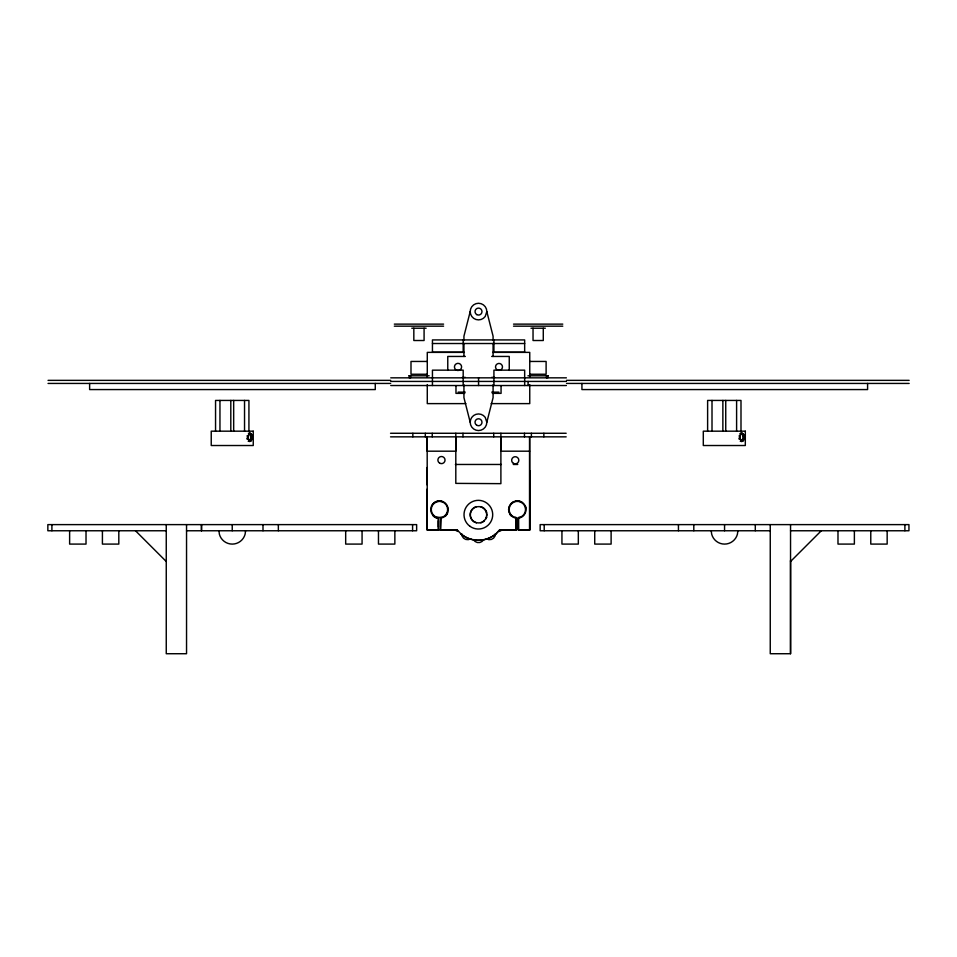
<?xml version="1.0" encoding="UTF-8"?>
<svg xmlns="http://www.w3.org/2000/svg" width="957" height="957" viewBox="0 0 957 957"><rect width="100%" height="100%" fill="white"/><g stroke="black" fill="none" stroke-linecap="round" stroke-linejoin="round"><path stroke-width="1.44" d="M438.426 526.876L438.426 520.787M455.807 436.847L455.807 451.19L427.157 451.19L427.157 436.847L427.277 530.082L438.545 530.082M500.894 436.847L500.894 451.19L529.628 451.19M460.963 533.874A26.963 26.963 0 0 0 495.882 533.874L499.506 529.987L516.302 529.987L516.302 518.132L515.476 518.06A8.709 8.709 0 0 1 509.973 504.901A8.709 8.709 0 0 1 524.221 504.219A8.709 8.709 0 0 1 519.986 517.845L518.359 518.144L518.359 529.987L529.628 529.987L529.628 436.847L529.628 529.987M770.253 524.615L770.253 653.727L790.542 653.727L790.542 560.24M69.622 531.302L69.622 544.09L86.022 544.09L86.022 530.764M102.423 530.764L102.411 544.09L118.812 544.09L118.812 531.302M837.985 531.302L837.985 544.09L854.374 544.09L854.386 530.764M870.774 530.764L870.774 544.09L887.163 544.09L887.163 531.302M516.457 518.407L516.421 530.082L499.59 530.082L495.965 533.97M250.794 438.641L250.387 434.622L248.449 433.306C253.593 431.583 253.378 443.534 248.186 441.201L250.878 440.998L251.93 438.641L250.794 438.641L249.251 441.344M740.515 433.306C745.659 431.595 745.431 443.522 740.251 441.201L741.316 441.344C743.601 439.562 743.685 434.705 741.041 433.234L740 433.653M245.578 530.764L245.112 534.209A13.314 13.314 0 0 1 219.38 534.209L218.95 530.764M486.838 515.679L486.838 513.765M737.871 530.764L737.416 534.209A13.314 13.314 0 0 1 711.685 534.209L711.218 530.764M486.826 311.587L485.235 316.468A8.314 8.314 0 0 1 471.789 316.468A8.314 8.314 0 0 1 475.94 303.68A8.314 8.314 0 0 1 486.826 311.587L493.082 336.182L493.082 340.525M249.574 433.306L247.923 437.05L249.31 441.201M470.198 311.587L463.942 336.182L463.942 340.525M486.826 422.252L485.235 417.36A8.314 8.314 0 0 0 471.789 417.36A8.314 8.314 0 0 0 475.94 430.148A8.314 8.314 0 0 0 486.826 422.252L493.082 397.657L493.082 384.63M250.543 433.234L248.772 434.239L248.054 436.009L246.906 436.009M486.048 518.419L486.682 516.9A8.398 8.398 0 0 1 485.833 518.921M741.627 433.306C737.261 435.303 742.285 445.818 743.996 438.641L742.847 438.641M742.596 433.234L740.838 434.239L740.108 436.009L738.971 436.009M790.542 561.508L821.285 530.764M519.639 517.414L518.359 517.605L518.359 529.987L518.335 517.689A8.194 8.194 0 0 0 524.316 505.26A8.194 8.194 0 0 0 510.524 504.985A8.194 8.194 0 0 0 516.002 517.641L516.302 517.641M441.763 517.414L436.954 517.354M519.292 518.299L518.431 518.383L518.467 530.082L529.747 530.082L529.747 470.712M394.332 324.124L443.581 324.124M513.526 324.124L562.776 324.124M394.332 326.17L443.581 326.17M513.526 326.17L562.776 326.17M411.785 328.215L426.128 328.215M530.979 328.215L545.323 328.215M432.444 343.515L524.663 343.515M464.396 352.379L427.277 352.379L427.277 377.261M492.616 352.379L529.747 352.379L529.747 377.261M465.341 356.447L447.768 356.447L447.768 370.407M491.683 356.447L509.256 356.447L509.256 370.407M426.918 361.447L410.996 361.447L410.996 374.247L426.918 374.247M530.19 361.447L546.112 361.447L546.112 374.247L530.19 374.247M408.759 375.79L429.167 375.79M527.953 375.79L548.361 375.79M462.41 377.393L465.341 377.393M491.683 377.393L494.613 377.393M390.743 377.836L566.377 377.836M48.053 380.36L390.671 380.36M566.532 380.36L909.15 380.36M390.743 381.424L566.377 381.424M48.053 383.434L390.671 383.434M566.532 383.434L909.15 383.434M390.743 385.527L566.377 385.527M458.116 392.143L465.269 392.143M491.742 392.143L498.908 392.143M464.707 393.363L455.975 393.363L455.975 385.922M492.341 393.363L501.061 393.363L501.061 385.922M465.88 403.615L427.277 403.615L427.277 384.582M491.132 403.615L529.747 403.615L529.747 384.582M390.54 433.27L566.173 433.27M249.514 433.437L251.512 434.622L251.99 436.524L250.866 436.524M741.567 433.437L743.565 434.622L744.044 436.524L742.919 436.524M250.387 434.622L251.619 434.622M742.453 434.622L743.685 434.622M390.54 436.847L566.173 436.847M246.846 438.127L247.971 438.127L249.035 440.734L250.267 441.416M738.9 438.127L740.024 438.127L741.376 441.201M247.014 439.131L248.174 439.131M739.079 439.131L740.24 439.131M250.196 440.399L251.32 440.399M742.261 440.399L743.386 440.399M741.316 441.344L742.429 441.344M455.376 464.468L501.408 464.468M513.287 464.468L517.749 464.468M457.35 529.987L427.157 529.987L427.157 489.063M440.591 530.082L457.422 530.082M166.255 530.764L47.85 530.764L47.85 524.615L416.642 524.615L416.642 530.764L186.543 530.764M770.253 530.764L540.155 530.764L540.155 524.615L908.947 524.615L908.947 530.764L790.542 530.764M515.022 517.414L516.302 517.605L516.302 529.987M135.511 530.764L166.255 561.508M457.279 529.987L461.047 533.97M486.048 511.038L486.682 512.557A8.398 8.398 0 0 0 480.737 506.612M470.198 422.252L463.942 397.657L463.942 384.63M904.891 524.615L904.891 530.764M867.592 383.434L867.592 389.571L581.928 389.571L581.928 383.434M790.542 524.615L790.542 653.727M755.312 524.615L755.288 530.764M740.993 431.176L740.993 400.433L707.618 400.433L707.618 431.176M736.603 400.433L736.603 431.176M725.741 400.433L725.741 431.176M724.557 524.615L724.557 530.764M722.87 400.433L722.87 431.176M712.008 400.433L712.008 431.176M693.789 524.615L693.813 530.764M678.441 524.615L678.441 530.764M611.116 530.764L611.116 544.09L594.728 544.09L594.728 530.764M578.327 530.764L578.327 544.09L561.938 544.09L561.938 530.764M547.775 375.79L547.775 377.836M546.531 375.79L546.531 377.836M544.21 524.615L544.21 530.764M543.851 433.27L543.851 436.847M543.277 328.215L543.277 340.513L533.037 340.513L533.037 328.215M531.386 433.27L531.386 436.847M528.085 381.424L528.085 385.527M524.663 385.527L524.663 370.156L493.92 370.156L493.92 385.527M524.46 433.27L524.46 436.847M500.894 433.27L500.894 483.656L455.807 483.381L455.807 433.27M493.92 339.926L493.92 352.224L524.663 352.224L524.663 339.926L432.444 339.926L432.444 352.224L463.188 352.224L463.188 339.926M493.716 433.27L493.716 436.847M493.082 343.419L493.082 356.447M478.56 377.836L478.56 385.527M463.942 343.419L463.942 356.447M463.188 385.527L463.188 370.156L432.444 370.156L432.444 385.527M462.985 433.27L462.985 436.847M432.241 433.27L432.241 436.847M427.277 520.883L427.277 526.972M427.157 467.542L427.157 484.96M425.315 433.27L425.315 436.847M424.083 328.215L424.083 340.513L413.831 340.513L413.831 328.215M412.85 433.27L412.85 436.847M412.587 524.615L412.587 530.764M410.589 375.79L410.589 377.836M409.345 375.79L409.345 377.836M394.858 530.764L394.858 544.09L378.47 544.09L378.47 530.764M375.276 383.434L375.276 389.571L89.623 389.571L89.623 383.434M362.069 530.764L362.069 544.09L345.68 544.09L345.68 530.764M278.355 524.615L278.355 530.764M262.984 524.615L263.008 530.764M248.928 431.176L248.928 400.433L215.552 400.433L215.552 431.176M244.537 400.433L244.537 431.176M233.675 400.433L233.675 431.176M232.24 524.615L232.24 530.764M230.804 400.433L230.804 431.176M219.954 400.433L219.954 431.176M201.508 524.615L201.508 530.764M201.484 524.615L201.484 530.764M186.543 524.615L186.543 653.727L166.255 653.727L166.255 524.615M51.905 524.615L51.905 530.764M484.505 520.668A8.398 8.398 0 0 1 480.737 522.845M476.383 522.845A8.398 8.398 0 0 1 476.383 506.612M458.08 531.446A5.838 5.838 0 0 1 455.341 529.927M470.617 538.803A5.838 5.838 0 0 1 461.681 533.647M483.716 539.545A5.838 5.838 0 0 1 473.404 539.545M495.439 533.647A5.838 5.838 0 0 1 486.503 538.803M501.779 529.939A5.838 5.838 0 0 1 499.04 531.446M510.978 515.715A8.709 8.709 0 0 1 509.662 513.861M508.885 511.732A8.709 8.709 0 0 1 509.052 507.222M511.457 503.418A8.709 8.709 0 0 1 513.323 502.102M515.452 501.312A8.709 8.709 0 0 1 522.02 502.449M525.07 505.763A8.709 8.709 0 0 1 525.86 507.892M447.625 512.808A8.709 8.709 0 0 1 445.029 516.493M436.452 517.976A8.709 8.709 0 0 1 432.767 515.38M432.349 504.794A8.709 8.709 0 0 1 442.469 501.635M448.043 508.323A8.709 8.709 0 0 1 448.127 510.595M495.822 533.874A26.963 26.963 0 0 1 460.903 533.874M438.45 518.168L438.426 529.987L438.426 517.605L437.146 517.414A8.194 8.194 0 0 1 432.815 504.746A8.194 8.194 0 0 1 446.201 504.901A8.194 8.194 0 0 1 441.572 517.474L440.483 517.605L440.483 529.987L441.069 518.108A8.709 8.709 0 0 0 446.943 505.105A8.709 8.709 0 0 0 432.72 504.028A8.709 8.709 0 0 0 436.571 517.773L438.45 518.168M253.246 431.176L211.234 431.176L211.234 445.519L253.246 445.519L253.246 431.176M745.312 431.176L703.299 431.176L703.299 445.519L745.312 445.519L745.312 431.176M474.409 521.864A8.194 8.194 0 0 0 486.706 514.77A8.194 8.194 0 0 0 474.409 507.677A8.194 8.194 0 0 0 474.409 521.864M456.226 370.024A3.589 3.589 0 0 0 461.609 366.914A3.589 3.589 0 0 0 456.226 363.816A3.589 3.589 0 0 0 456.226 370.024M476.765 314.602A3.481 3.481 0 0 0 481.993 311.587A3.481 3.481 0 0 0 476.765 308.573A3.481 3.481 0 0 0 476.765 314.602M476.765 425.267A3.481 3.481 0 0 0 481.993 422.252A3.481 3.481 0 0 0 476.765 419.226A3.481 3.481 0 0 0 476.765 425.267M497.257 369.928A3.481 3.481 0 0 0 502.485 366.914A3.481 3.481 0 0 0 497.257 363.899A3.481 3.481 0 0 0 497.257 369.928M469.923 526.278A14.343 14.343 0 0 0 492.628 516.17A14.343 14.343 0 0 0 472.519 501.576A14.343 14.343 0 0 0 469.923 526.278M439.67 463.176A3.589 3.589 0 0 0 445.041 460.078A3.589 3.589 0 0 0 439.67 456.968A3.589 3.589 0 0 0 439.67 463.176M513.442 463.391A3.589 3.589 0 0 0 518.826 460.293A3.589 3.589 0 0 0 513.442 457.183A3.589 3.589 0 0 0 513.442 463.391"/></g></svg>
